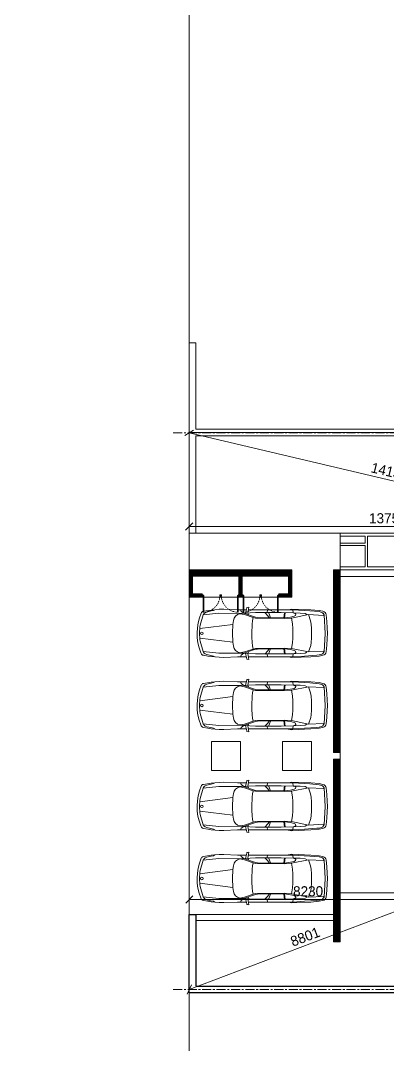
# Model space of a CAD drawing. Header units: metres. Extents: x 5205117 to 5948571, y 646915 to 1143748.
# Drawn here: x 5598979 to 5611724, y 788981 to 824511 of the extents above; entities that cross this region are included whole.
import ezdxf

# ---------------------------------------------------------------- set-up
doc = ezdxf.new("R2010")
doc.units = ezdxf.units.M
doc.header["$MEASUREMENT"] = 0
doc.header["$PDMODE"] = 35
doc.header["$PDSIZE"] = 10
for name, pattern in [('CENTER', [2, 1.25, -0.25, 0.25, -0.25]), ('DASHED', [0.75, 0.5, -0.25]), ('DOT', [0.25, 0, -0.25]), ('DOT2', [0.125, 0, -0.125])]:
    doc.linetypes.add(name, pattern=pattern)
doc.layers.get('0').update_dxf_attribs({"color": 1, "linetype": 'DASHED', "lineweight": 30})
for name, color, linetype, lineweight in [('A-Center line', 1, 'CENTER', 9), ('CAR', 251, 'Continuous', 0), ('dim start point', 10, 'Continuous', 0), ('PLOT', 7, 'Continuous', 5), ('plot 5', 7, 'Continuous', 30), ('road', 7, 'Continuous', 9)]:
    doc.layers.add(name, color=color, linetype=linetype, lineweight=lineweight)
doc.layers.add('A-GF', color=8, linetype='Continuous', lineweight=0, transparency=0.5)
doc.styles.get("Standard").update_dxf_attribs({"font": 'GOTHIC.TTF'})
doc.dimstyles.get("Standard").update_dxf_attribs({"dimtxt": 2, "dimasz": 1, "dimexe": 0, "dimexo": 0, "dimgap": 0.1, "dimtad": 1, "dimdsep": 46, "dimtxsty": 'Standard', "dimblk": 'OBLIQUE', "dimcen": 0.1, "dimclrd": 256, "dimclre": 256, "dimclrt": 256, "dimadec": 0, "dimazin": 0, "dimtfac": 1, "dimtofl": 0, "dimtmove": 1, "dimatfit": 2, "dimldrblk": 'OPEN90', "dimfxl": 1, "dimtolj": 1, "dimtzin": 0, "dimlwd": -1, "dimlwe": -1, "dimarcsym": 0})

# ---------------------------------------------------------------- blocks, each defined once
blk = doc.blocks.new('A$C4CA47BB0')
at = {"layer": 'CAR'}
for p, q in [((-2.992, -0.352), (-2.937, -0.34)), ((-2.937, -0.34), (-2.968, -0.548)), ((-4.516, -0.615), (-4.622, -0.972)), ((-3.98, -0.557), (-4.516, -0.615)), ((-4.486, -0.566), (-4.516, -0.615)), ((-4.239, -0.443), (-4.513, -0.487)), ((-4.455, -0.536), (-4.486, -0.566)), ((-4.392, -0.513), (-4.455, -0.536)), ((-4.237, -0.476), (-4.392, -0.513)), ((-4.12, -0.434), (-4.239, -0.443)), ((-4.161, -0.461), (-4.237, -0.476)), ((-4.12, -0.434), (-4.161, -0.461)), ((-3.971, -0.419), (-4.12, -0.434)), ((-3.249, -0.562), (-3.98, -0.557)), ((-3.807, -0.414), (-3.971, -0.419)), ((-3.332, -0.435), (-3.807, -0.414)), ((-3.332, -0.435), (-3.025, -0.435)), ((-2.704, -0.533), (-3.249, -0.562)), ((-3.248, -0.572), (-3.086, -0.603)), ((-3.2, -0.49), (-3.231, -0.434)), ((-3.115, -0.556), (-3.2, -0.49)), ((-2.708, -0.695), (-3.115, -0.556)), ((-3.086, -0.603), (-2.785, -0.705)), ((-3.01, -0.37), (-3.053, -0.553)), ((-2.968, -0.548), (-2.935, -0.618)), ((-1.412, -0.435), (-2.951, -0.435)), ((-2.785, -0.705), (-2.811, -0.813)), ((-2.785, -0.705), (-2.707, -0.727)), ((-2.643, -0.705), (-2.708, -0.695)), ((-1.822, -0.533), (-2.704, -0.533)), ((-1.704, -0.715), (-2.643, -0.705)), ((-2.385, -0.533), (-2.282, -0.64)), ((-2.282, -0.434), (-2.312, -0.533)), ((-2.282, -0.64), (-2.236, -0.709)), ((-2.217, -0.615), (-2.257, -0.533)), ((-2.183, -0.71), (-2.217, -0.615)), ((-1.405, -0.543), (-1.822, -0.533)), ((-1.702, -0.536), (-1.728, -0.712)), ((-1.706, -0.715), (-1.68, -0.536)), ((-1.491, -0.688), (-1.704, -0.715)), ((-1.447, -0.408), (-1.575, -0.431)), ((-1.366, -0.658), (-1.491, -0.688)), ((-1.459, -0.723), (-0.869, -0.603)), ((-0.794, -0.435), (-1.447, -0.408)), ((-1.412, -0.435), (-1.405, -0.543)), ((-0.824, -0.471), (-1.412, -0.435)), ((-1.405, -0.543), (-1.336, -0.566)), ((-1.156, -0.549), (-1.405, -0.543)), ((-1.32, -0.63), (-1.366, -0.658)), ((-1.336, -0.566), (-1.311, -0.589)), ((-1.311, -0.589), (-1.32, -0.63)), ((-0.989, -0.566), (-1.156, -0.549)), ((-0.929, -0.596), (-0.989, -0.566)), ((-0.869, -0.603), (-0.346, -0.629)), ((-0.869, -0.603), (-0.8, -0.812)), ((-0.502, -0.499), (-0.824, -0.471)), ((-0.497, -0.461), (-0.794, -0.435)), ((-0.413, -0.524), (-0.502, -0.499)), ((-0.369, -0.488), (-0.497, -0.461)), ((-0.329, -0.609), (-0.366, -0.555)), ((-0.291, -1.253), (-0.329, -0.609)), ((-0.236, -0.837), (-0.26, -0.612)), ((-4.635, -1.087), (-3.494, -0.943)), ((-3.504, -1.25), (-3.494, -0.943)), ((-3.494, -0.943), (-3.472, -0.805)), ((-2.824, -0.928), (-2.834, -1.254)), ((-2.811, -0.813), (-2.824, -0.928)), ((-2.707, -0.727), (-1.699, -0.738)), ((-1.699, -0.738), (-1.459, -0.723)), ((-1.428, -0.923), (-1.459, -0.723)), ((-1.417, -1.086), (-1.428, -0.923)), ((-0.8, -0.812), (-0.777, -0.929)), ((-0.777, -0.929), (-0.765, -1.089)), ((-0.223, -1.073), (-0.236, -0.837)), ((-4.73, -1.25), (-4.73, -1.25)), ((-3.494, -1.557), (-4.635, -1.413)), ((-3.494, -1.557), (-3.504, -1.25)), ((-2.834, -1.254), (-2.831, -1.381)), ((-2.831, -1.381), (-2.824, -1.572)), ((-1.428, -1.577), (-1.417, -1.414)), ((-1.415, -1.247), (-1.417, -1.086)), ((-1.417, -1.414), (-1.415, -1.247)), ((-0.765, -1.411), (-0.777, -1.571)), ((-0.765, -1.089), (-0.762, -1.253)), ((-0.762, -1.253), (-0.765, -1.411)), ((-0.329, -1.891), (-0.291, -1.253)), ((-0.218, -1.25), (-0.223, -1.073)), ((-0.223, -1.427), (-0.218, -1.25)), ((-4.622, -1.528), (-4.516, -1.885)), ((-3.471, -1.695), (-3.494, -1.557)), ((-2.824, -1.572), (-2.811, -1.687)), ((-2.811, -1.687), (-2.785, -1.795)), ((-2.707, -1.773), (-2.785, -1.795)), ((-1.699, -1.762), (-2.707, -1.773)), ((-1.459, -1.777), (-1.699, -1.762)), ((-1.459, -1.777), (-1.428, -1.577)), ((-0.793, -1.669), (-0.869, -1.897)), ((-0.777, -1.571), (-0.793, -1.669)), ((-0.26, -1.888), (-0.236, -1.663)), ((-0.236, -1.663), (-0.223, -1.427)), ((-4.598, -1.923), (-4.586, -1.952)), ((-4.516, -1.885), (-4.486, -1.934)), ((-4.516, -1.885), (-3.98, -1.943)), ((-4.513, -2.013), (-4.359, -2.039)), ((-4.486, -1.934), (-4.455, -1.964)), ((-4.455, -1.964), (-4.392, -1.987)), ((-4.392, -1.987), (-4.251, -2.02)), ((-4.359, -2.039), (-4.239, -2.057)), ((-4.251, -2.02), (-4.161, -2.039)), ((-4.239, -2.057), (-3.971, -2.081)), ((-4.161, -2.039), (-4.12, -2.066)), ((-3.98, -1.943), (-3.249, -1.938)), ((-3.971, -2.081), (-3.807, -2.086)), ((-3.807, -2.086), (-3.332, -2.065)), ((-3.332, -2.065), (-3.025, -2.065)), ((-3.249, -1.938), (-3.115, -1.944)), ((-3.086, -1.897), (-3.248, -1.928)), ((-3.2, -2.01), (-3.231, -2.066)), ((-3.115, -1.944), (-3.2, -2.01)), ((-2.708, -1.805), (-3.115, -1.944)), ((-3.115, -1.944), (-2.704, -1.967)), ((-2.785, -1.795), (-3.086, -1.897)), ((-3.01, -2.13), (-3.053, -1.947)), ((-2.968, -1.952), (-2.935, -1.882)), ((-2.937, -2.16), (-2.968, -1.952)), ((-1.412, -2.065), (-2.951, -2.065)), ((-2.643, -1.795), (-2.708, -1.805)), ((-2.704, -1.967), (-1.822, -1.967)), ((-1.704, -1.785), (-2.643, -1.795)), ((-2.387, -1.969), (-2.282, -1.86)), ((-2.282, -2.066), (-2.312, -1.967)), ((-2.282, -1.86), (-2.236, -1.791)), ((-2.217, -1.885), (-2.258, -1.969)), ((-2.183, -1.79), (-2.217, -1.885)), ((-1.822, -1.967), (-1.405, -1.957)), ((-1.702, -1.967), (-1.728, -1.788)), ((-1.491, -1.812), (-1.704, -1.785)), ((-1.704, -1.785), (-1.68, -1.964)), ((-1.575, -2.069), (-1.447, -2.092)), ((-1.366, -1.842), (-1.491, -1.812)), ((-0.869, -1.897), (-1.459, -1.777)), ((-1.447, -2.092), (-0.794, -2.065)), ((-1.412, -2.065), (-1.405, -1.957)), ((-1.412, -2.065), (-1.007, -2.039)), ((-1.405, -1.957), (-1.336, -1.934)), ((-1.405, -1.957), (-1.156, -1.951)), ((-1.32, -1.87), (-1.366, -1.842)), ((-1.336, -1.934), (-1.311, -1.911)), ((-1.311, -1.911), (-1.32, -1.87)), ((-1.156, -1.951), (-0.989, -1.934)), ((-1.007, -2.039), (-0.587, -2.01)), ((-0.929, -1.904), (-0.989, -1.934)), ((-0.346, -1.871), (-0.869, -1.897)), ((-0.794, -2.065), (-0.497, -2.039)), ((-0.587, -2.01), (-0.502, -2.001)), ((-0.502, -2.001), (-0.413, -1.976)), ((-0.497, -2.039), (-0.373, -2.013)), ((-0.369, -1.948), (-0.329, -1.891)), ((-2.992, -2.148), (-2.937, -2.16))]:
    blk.add_line(p, q, dxfattribs=at)
at = {"layer": 'CAR', "linetype": 'DOT', "ltscale": 200}
blk.add_lwpolyline([(-5, -2.5), (0, -2.5), (0, 0), (-5, 0)], close=True, dxfattribs=at)
at = {"layer": 'CAR'}
blk.add_circle((-4.566, -1.25), 0.043, dxfattribs=at)
for centre, radius, start, end in [((-2.987, -0.375), 0.0239, 101.856, 166.8451), ((-2.943, -1.25), 1.787, 156.8697, 202.1308), ((-4.497, -0.581), 0.0955, 99.5619, 159.9007), ((-3.187, -0.853), 0.288, 102.2413, 170.4691), ((-0.44, -0.616), 0.0958, 34.7319, 73.9991), ((-0.403, -0.627), 0.143, 6.1653, 76.417), ((-2.689, -1.25), 1.953, 171.8061, 188.1938), ((-3.187, -1.647), 0.288, 189.5309, 257.7586), ((-4.497, -1.919), 0.0955, 200.0993, 260.4381), ((-2.987, -2.125), 0.0239, 193.1504, 258.142), ((-0.44, -1.884), 0.0955, 286.0012, 317.4974), ((-0.403, -1.873), 0.143, 282.0139, 351.7918)]:
    blk.add_arc(centre, radius, start, end, dxfattribs=at)
blk = doc.blocks.new('d 1200')
at = {"layer": 'A-GF', "ltscale": 10}
for points in [[(-50, 0), (-50, 1100), (-100, 1100), (-100, 0)], [(-1200, -50), (-1200, 50), (-1150, 50), (-1150, -50)], [(0, -50), (0, 50), (-50, 50), (-50, -50)]]:
    blk.add_lwpolyline(points, close=True, dxfattribs=at)
at = {"layer": 'A-GF', "linetype": 'DOT', "ltscale": 2}
blk.add_arc((-50, 0), 1100, 90, 180, dxfattribs=at)
blk = doc.blocks.new('_Oblique')
at = {"color": 0, "linetype": 'ByBlock', "lineweight": -2}
blk.add_line((-0.5, -0.5), (0.5, 0.5), dxfattribs=at)
blk = doc.blocks.new('*D713')
at = {"layer": 'Defpoints', "color": 0, "ltscale": 5, "transparency": 16777216}
for p in [(5613055, 794040), (5604824, 790925), (5604824, 790925)]:
    blk.add_point(p, dxfattribs=at)
at = {"layer": 'dim start point', "color": 1, "ltscale": 5, "transparency": 16777216}
blk.add_line((5613055, 794040), (5604824, 790925), dxfattribs=at)
at = {"layer": 'dim start point', "color": 1, "ltscale": 5, "transparency": 16777216, "xscale": 250, "yscale": 250, "zscale": 250}
for p, rotation in [((5613055, 794040), 20.72892555039159), ((5604824, 790925), 200.7289255503915)]:
    blk.add_blockref('_Oblique', p, dxfattribs=dict(at, rotation=rotation))
at = {"layer": 'dim start point', "color": 1, "ltscale": 5, "transparency": 16777216, "insert": (5608839, 792748), "char_height": 350, "attachment_point": 5, "rotation": 20.7289}
blk.add_mtext('\\A1;8801', dxfattribs=at)
blk = doc.blocks.new('_Open90')
at = {"color": 0, "linetype": 'ByBlock', "lineweight": -2}
for p, q in [((0, 0), (-1, 0)), ((-0.5, 0.5), (0, 0)), ((0, 0), (-0.5, -0.5))]:
    blk.add_line(p, q, dxfattribs=at)
blk = doc.blocks.new('*D715')
at = {"layer": 'Defpoints', "color": 0, "ltscale": 5, "transparency": 16777216}
for p in [(5604825, 794155), (5613055, 794155), (5604825, 794040)]:
    blk.add_point(p, dxfattribs=at)
at = {"layer": 'dim start point', "linetype": 'DOT2', "ltscale": 5, "transparency": 16777216}
for p, q in [((5604825, 794155), (5604825, 794040)), ((5613055, 794155), (5613055, 794040))]:
    blk.add_line(p, q, dxfattribs=at)
at = {"layer": 'dim start point', "color": 1, "ltscale": 5, "transparency": 16777216}
blk.add_line((5613055, 794040), (5604825, 794040), dxfattribs=at)
at = {"layer": 'dim start point', "color": 1, "ltscale": 5, "transparency": 16777216, "xscale": 250, "yscale": 250, "zscale": 250, "rotation": 180}
blk.add_blockref('_Oblique', (5604825, 794040), dxfattribs=at)
at = {"layer": 'dim start point', "color": 1, "ltscale": 5, "transparency": 16777216, "xscale": 250, "yscale": 250, "zscale": 250}
blk.add_blockref('_Oblique', (5613055, 794040), dxfattribs=at)
at = {"layer": 'dim start point', "color": 1, "ltscale": 5, "transparency": 16777216, "insert": (5608940, 794324), "char_height": 350, "attachment_point": 5}
blk.add_mtext('\\A1;8230', dxfattribs=at)
blk = doc.blocks.new('*D717')
at = {"layer": 'Defpoints', "color": 0, "ltscale": 5, "transparency": 16777216}
for p in [(5604824, 810223), (5604824, 810223), (5618580, 806970)]:
    blk.add_point(p, dxfattribs=at)
at = {"layer": 'dim start point', "linetype": 'DOT2', "ltscale": 5, "transparency": 16777216}
for p, q in [((5604824, 810223), (5604824, 810223)), ((5618580, 806970), (5618580, 806970))]:
    blk.add_line(p, q, dxfattribs=at)
at = {"layer": 'dim start point', "color": 1, "ltscale": 5, "transparency": 16777216}
blk.add_line((5618580, 806970), (5604824, 810223), dxfattribs=at)
at = {"layer": 'dim start point', "color": 1, "ltscale": 5, "transparency": 16777216, "xscale": 250, "yscale": 250, "zscale": 250}
for p, rotation in [((5604824, 810223), 166.6955188951091), ((5618580, 806970), 346.6955188951091)]:
    blk.add_blockref('_Oblique', p, dxfattribs=dict(at, rotation=rotation))
at = {"layer": 'dim start point', "color": 1, "ltscale": 5, "transparency": 16777216, "insert": (5611767, 808873), "char_height": 350, "attachment_point": 5, "rotation": 346.6955}
blk.add_mtext('\\A1;14135', dxfattribs=at)
blk = doc.blocks.new('*D719')
at = {"layer": 'Defpoints', "color": 0, "ltscale": 5, "transparency": 16777216}
for p in [(5604824, 806970), (5618580, 806828), (5604824, 806378)]:
    blk.add_point(p, dxfattribs=at)
at = {"layer": 'dim start point', "linetype": 'DOT2', "ltscale": 5, "transparency": 16777216}
for p, q in [((5604824, 806378), (5604824, 806970)), ((5618580, 806828), (5618580, 806970))]:
    blk.add_line(p, q, dxfattribs=at)
at = {"layer": 'dim start point', "color": 1, "ltscale": 5, "transparency": 16777216}
blk.add_line((5618580, 806970), (5604824, 806970), dxfattribs=at)
at = {"layer": 'dim start point', "color": 1, "ltscale": 5, "transparency": 16777216, "xscale": 250, "yscale": 250, "zscale": 250, "rotation": 180}
blk.add_blockref('_Oblique', (5604824, 806970), dxfattribs=at)
at = {"layer": 'dim start point', "color": 1, "ltscale": 5, "transparency": 16777216, "xscale": 250, "yscale": 250, "zscale": 250}
blk.add_blockref('_Oblique', (5618580, 806970), dxfattribs=at)
at = {"layer": 'dim start point', "color": 1, "ltscale": 5, "transparency": 16777216, "insert": (5611702, 807254), "char_height": 350, "attachment_point": 5}
blk.add_mtext('\\A1;13756', dxfattribs=at)

msp = doc.modelspace()

# ---------------------------------------------------------------- hatches: boundary and pattern name
at = {"layer": 'A-GF', "ltscale": 10}
h = msp.add_hatch(dxfattribs=at)
h.set_pattern_fill('ANSI31', color=256, scale=100, angle=180)
h.set_pattern_definition([(225, (2411729.186, -404275.898), (8.838834765, -8.838834765), [])])
h.paths.add_polyline_path([(5606544.2, 805243.8), (5606544.2, 804523.8), (5606659.2, 804523.8), (5606659.2, 805243.8), (5608264.2, 805243.8), (5608264.2, 804638.8), (5607929.2, 804638.8), (5607929.2, 804523.8), (5608379.2, 804523.8), (5608379.2, 805473.8), (5604824.2, 805473.8), (5604824.2, 804523.8), (5605274.2, 804523.8), (5605274.2, 804638.8), (5604939.2, 804638.8), (5604939.2, 805243.8)])
h = msp.add_hatch(dxfattribs=at)
h.set_pattern_fill('ANSI31', color=256, scale=100, angle=180)
h.set_pattern_definition([(225, (3428997.168, -221765.686), (8.838834765, -8.838834765), [])])
h.paths.add_polyline_path([(5609825.1, 798903.9), (5609825.1, 792568.9), (5610055.1, 792568.9), (5610055.1, 798903.9)])
h.paths.add_polyline_path([(5610055.1, 799133.9), (5610055.1, 805468.9), (5609825.1, 805468.9), (5609825.1, 799133.9)])

# ---------------------------------------------------------------- linework, layer by layer
at = {"layer": 'A-Center line', "ltscale": 250}
for p, q in [((5604270.5, 810223.2), (5654615, 810223.2)), ((5604270.5, 790925.3), (5654615, 790925.3))]:
    msp.add_line(p, q, dxfattribs=at)
at = {"layer": 'A-GF', "ltscale": 10}
for p, q in [((5610055.1, 805468.9), (5610055.1, 806740.4)), ((5610055.1, 805468.9), (5616455.1, 805468.9)), ((5610055.1, 805239), (5616225.3, 805239)), ((5605274.2, 804523.8), (5606544.2, 804523.8)), ((5605274.2, 804523.8), (5606544.2, 804523.8)), ((5606659.2, 804523.8), (5607929.2, 804523.8)), ((5607929.2, 804523.8), (5606659.2, 804523.8)), ((5610055.1, 799133.9), (5610055.1, 798903.9)), ((5609825.1, 793518.9), (5605055.1, 793518.9)), ((5609825.1, 793313.2), (5605055.1, 793313.2))]:
    msp.add_line(p, q, dxfattribs=at)
for points in [[(5605054.1, 806740.2), (5616455.1, 806740.5), (5616455, 810341.3), (5605055.1, 810341.3), (5605055.1, 813341.3), (5604824.1, 813341.3), (5604824.1, 810110.3), (5604824.1, 810110.3), (5604824.1, 806740.2), (5605054.1, 806740.2), (5605054.1, 810110.3), (5616225.1, 810109.2), (5616225.1, 806970.3), (5605054.1, 806970.3)], [(5604825.1, 807240.2), (5604825.1, 806740.2)], [(5604824.1, 806740.2), (5604825.1, 793518.9)], [(5606544.2, 805243.8), (5606544.2, 804523.8), (5606659.2, 804523.8), (5606659.2, 805243.8), (5608264.2, 805243.8), (5608264.2, 804638.8), (5607929.2, 804638.8), (5607929.2, 804523.8), (5608379.2, 804523.8), (5608379.2, 805473.8), (5604824.2, 805473.8), (5604824.2, 804523.8), (5605274.2, 804523.8), (5605274.2, 804638.8), (5604939.2, 804638.8), (5604939.2, 805243.8), (5606544.2, 805243.8)], [(5610055.1, 794270.3), (5613055.1, 794270.3)], [(5610055.1, 794040.3), (5613055.1, 794040.3)]]:
    msp.add_lwpolyline(points, dxfattribs=at)
for points in [[(5610055.4, 806387.9), (5610055.4, 806640.4), (5610915.8, 806640.4), (5610915.8, 806387.9)], [(5610999.5, 806640.4), (5610999.5, 805568.2), (5612841.5, 805568.2), (5612841.5, 806640.4)], [(5610055.4, 805568.6), (5610055.4, 806316.4), (5610915.8, 806316.4), (5610915.8, 805568.6)], [(5610055.1, 799133.9), (5610055.1, 805468.9), (5609825.1, 805468.9), (5609825.1, 799133.9)], [(5606595.1, 799518.9), (5606595.1, 798518.9), (5605595.1, 798518.9), (5605595.1, 799518.9)], [(5608055.1, 799518.9), (5608055.1, 798518.9), (5609055.1, 798518.9), (5609055.1, 799518.9)], [(5609825.1, 798903.9), (5609825.1, 792568.9), (5610055.1, 792568.9), (5610055.1, 798903.9)]]:
    msp.add_lwpolyline(points, close=True, dxfattribs=at)
at = {"layer": 'PLOT', "ltscale": 0.5}
msp.add_line((5604824.1, 810225.3), (5652688.1, 810225.3), dxfattribs=at)
at = {"layer": 'plot 5'}
msp.add_lwpolyline([(5605055.1, 791040.3), (5652688.1, 791040.3), (5652688.1, 790810.3), (5604824.1, 790810.3), (5604824.1, 791040.3), (5604824.1, 793518.9), (5605055.1, 793518.9), (5605055.1, 791040.3)], dxfattribs=at)
at = {"layer": 'road', "ltscale": 0.5}
msp.add_lwpolyline([(5467491.9, 664014.3), (5491006.8, 661948.2), (5495380.9, 661567.8), (5599824.1, 661567.8, 0.4142136), (5604824.1, 666567.8), (5604824.1, 863125.3)], format="xyb", dxfattribs=at)

# ---------------------------------------------------------------- block references
at = {"layer": 'A-GF', "ltscale": 10, "xscale": 1000, "yscale": 1000, "zscale": 1000}
for p in [(5609825.1, 804518.9), (5609825.1, 802018.9), (5609825.1, 798518.9), (5609825.1, 796018.9)]:
    msp.add_blockref('A$C4CA47BB0', p, dxfattribs=at)
at = {"layer": 'A-GF', "ltscale": 10, "extrusion": (0, 0, -1), "yscale": 0.5291666666666679, "zscale": -0.5291666666666679, "rotation": 180}
for p, xscale in [((-5605274.2, 804581.3), -0.5291666666666679), ((-5606544.2, 804581.3), 0.5291666666666679), ((-5606659.2, 804581.3), -0.5291666666666679), ((-5607929.2, 804581.3), 0.5291666666666679)]:
    msp.add_blockref('d 1200', p, dxfattribs=dict(at, xscale=xscale))

# ---------------------------------------------------------------- dimensions: what is measured, and where the dimension line sits
at = {"layer": 'dim start point', "color": 12, "ltscale": 5}
for p1, p2, distance, picture, middle in [((5618580.1, 806970.3), (5604824.1, 810223.2), 0, '*D717', (5611767.4, 808872.9)), ((5613055.1, 794155.3), (5604825.1, 794155.3), 115, '*D715', (5608940.1, 794324.1)), ((5613055.1, 794040.3), (5604824.1, 790925.3), 0, '*D713', (5608839.2, 792748.2))]:
    dim = msp.add_aligned_dim(p1=p1, p2=p2, distance=distance, dimstyle='Standard', override={"dimtxt": 350, "dimasz": 250, "dimgap": 100, "dimdec": 0, "dimclrd": 1, "dimclrt": 1, "dimtdec": 0, "dimfxl": 0.1}, dxfattribs=at)
    dim.commit()
    dim.dimension.update_dxf_attribs({"geometry": picture, "text_midpoint": middle})
dim = msp.add_linear_dim(base=(5604824.1, 806970.3), p1=(5618580.1, 806827.8), p2=(5604824.1, 806378.4), dimstyle='Standard', override={"dimtxt": 350, "dimasz": 250, "dimgap": 100, "dimdec": 0, "dimclrd": 1, "dimclrt": 1, "dimtdec": 0, "dimfxl": 0.1}, dxfattribs=at)
dim.commit()
dim.dimension.update_dxf_attribs({"geometry": '*D719', "text_midpoint": (5611702.1, 807254.1)})

doc.saveas('drawing.dxf')
